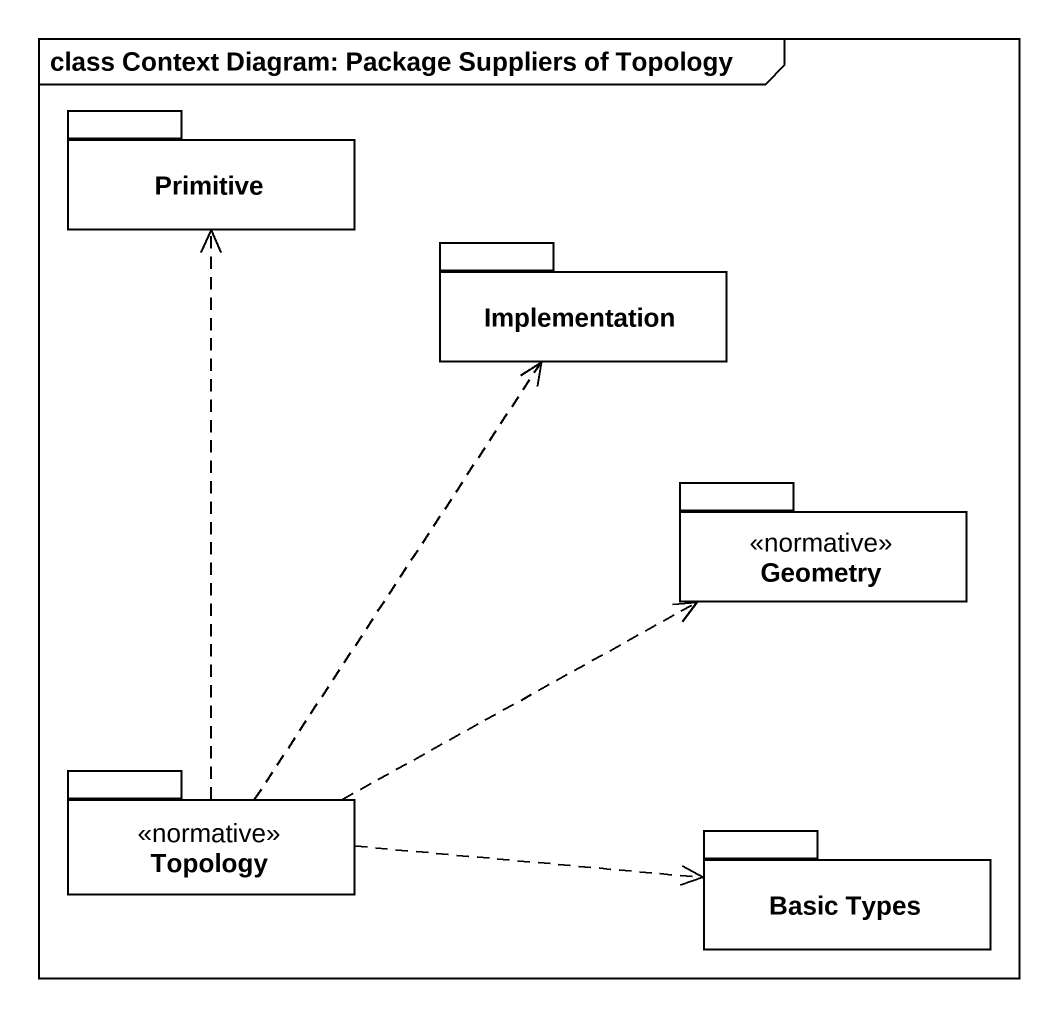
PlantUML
@startuml
mainframe class Context Diagram: Package Suppliers of Topology
package Primitive {
}
package Implementation {
}
package Geometry <<normative>> {
}
package Topology <<normative>> {
}
package "Basic Types" as Basic_Types {
}
Topology .up.> Primitive
Topology .up.> Implementation
Topology .right.> Geometry
Topology .right.> Basic_Types
@enduml
